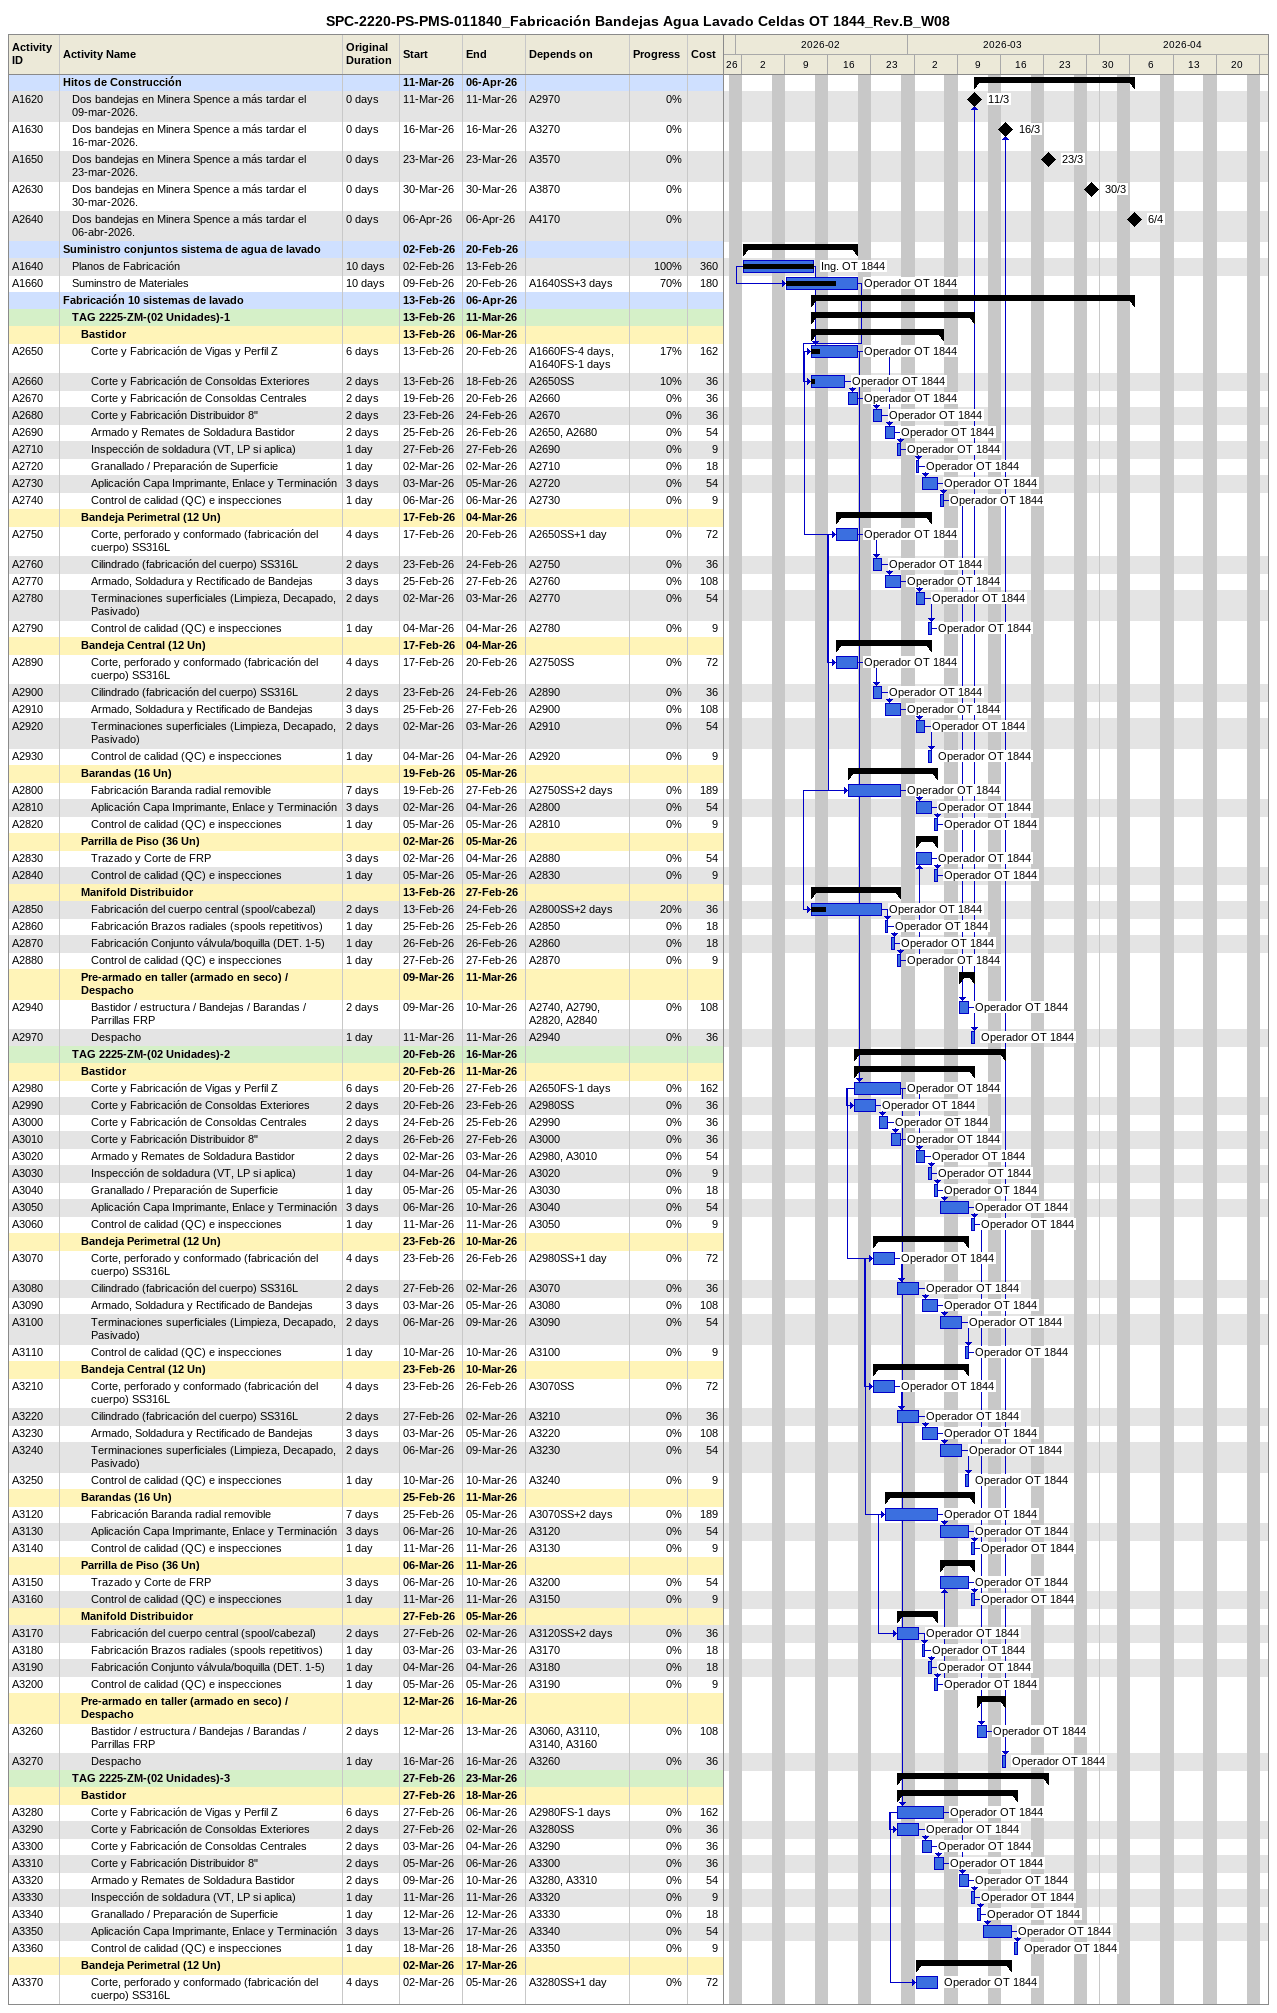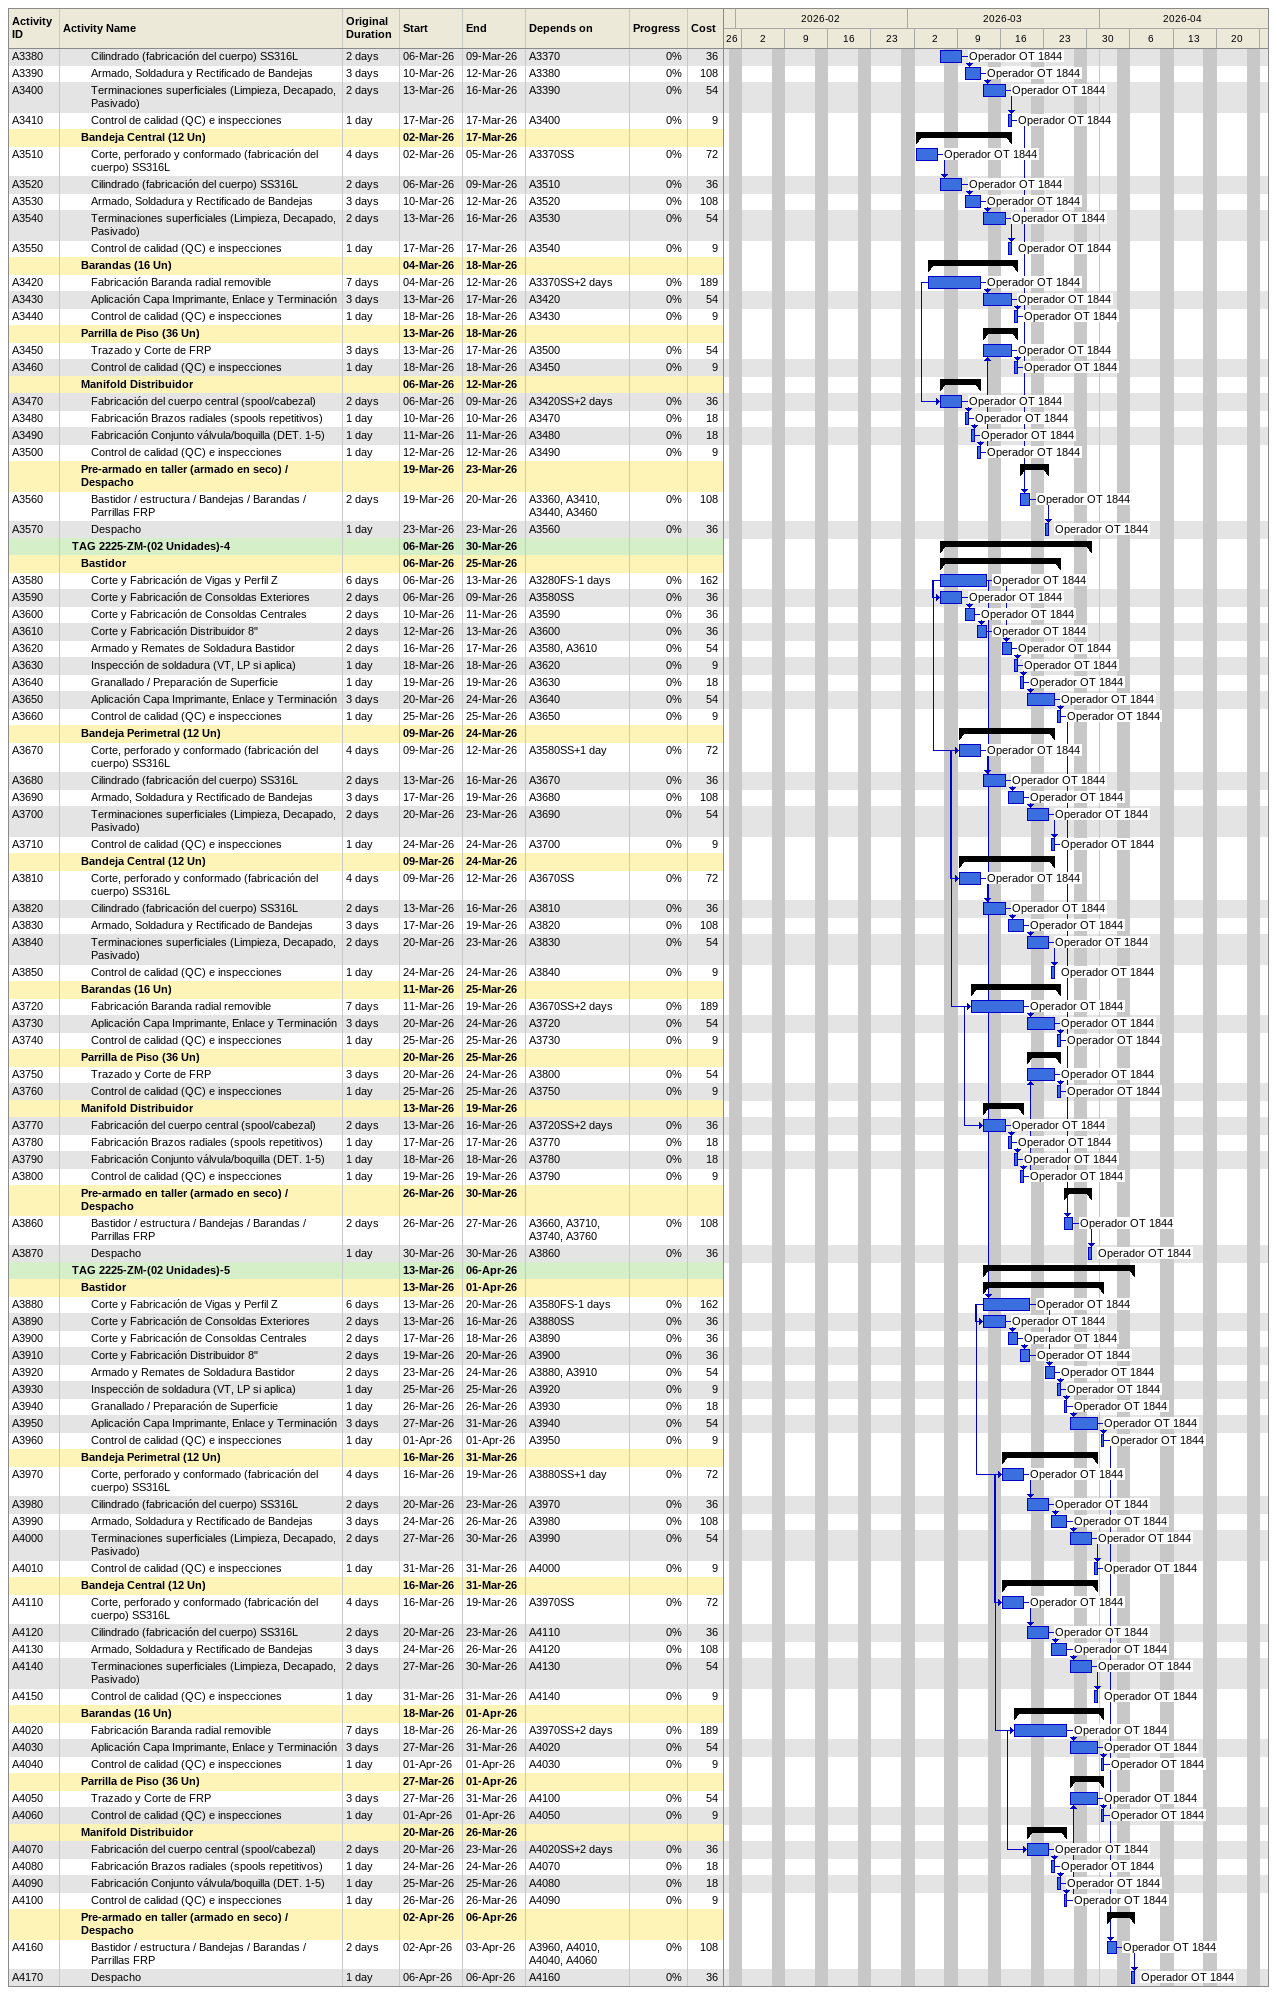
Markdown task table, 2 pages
SPC-2220-PS-PMS-011840_Fabricación Bandejas Agua Lavado Celdas OT 1844_Rev.B_W08

| ID | Level | Task | Original duration | Start | Finish | Predecessors | Resources | % complete | Cost |
|---|---|---|---|---|---|---|---|---|---|
|  | 1 | **Hitos de Construcción** |  | 2026-03-11 | 2026-04-06 |  |  |  |  |
| A1620 | 2 | Dos bandejas en Minera Spence a más tardar el 09-mar-2026. | 0d | 2026-03-11 | 2026-03-11 | A2970 |  | 0 |  |
| A1630 | 2 | Dos bandejas en Minera Spence a más tardar el 16-mar-2026. | 0d | 2026-03-16 | 2026-03-16 | A3270 |  | 0 |  |
| A1650 | 2 | Dos bandejas en Minera Spence a más tardar el 23-mar-2026. | 0d | 2026-03-23 | 2026-03-23 | A3570 |  | 0 |  |
| A2630 | 2 | Dos bandejas en Minera Spence a más tardar el 30-mar-2026. | 0d | 2026-03-30 | 2026-03-30 | A3870 |  | 0 |  |
| A2640 | 2 | Dos bandejas en Minera Spence a más tardar el 06-abr-2026. | 0d | 2026-04-06 | 2026-04-06 | A4170 |  | 0 |  |
|  | 1 | **Suministro conjuntos sistema de agua de lavado** |  | 2026-02-02 | 2026-02-20 |  |  |  |  |
| A1640 | 2 | Planos de Fabricación | 10d | 2026-02-02 | 2026-02-13 |  | Ing. OT 1844 | 100 | 360 |
| A1660 | 2 | Suminstro de Materiales | 10d | 2026-02-09 | 2026-02-20 | A1640SS+3d | Operador OT 1844 | 70 | 180 |
|  | 1 | **Fabricación 10 sistemas de lavado** |  | 2026-02-13 | 2026-04-06 |  |  |  |  |
|  | 2 | **TAG 2225-ZM-(02 Unidades)-1** |  | 2026-02-13 | 2026-03-11 |  |  |  |  |
|  | 3 | **Bastidor** |  | 2026-02-13 | 2026-03-06 |  |  |  |  |
| A2650 | 4 | Corte y Fabricación de Vigas y Perfil Z | 6d | 2026-02-13 | 2026-02-20 | A1660FS-4d, A1640FS-1d | Operador OT 1844 | 17 | 162 |
| A2660 | 4 | Corte y Fabricación de Consoldas Exteriores | 2d | 2026-02-13 | 2026-02-18 | A2650SS | Operador OT 1844 | 10 | 36 |
| A2670 | 4 | Corte y Fabricación de Consoldas Centrales | 2d | 2026-02-19 | 2026-02-20 | A2660 | Operador OT 1844 | 0 | 36 |
| A2680 | 4 | Corte y Fabricación Distribuidor 8" | 2d | 2026-02-23 | 2026-02-24 | A2670 | Operador OT 1844 | 0 | 36 |
| A2690 | 4 | Armado y Remates de Soldadura Bastidor | 2d | 2026-02-25 | 2026-02-26 | A2650, A2680 | Operador OT 1844 | 0 | 54 |
| A2710 | 4 | Inspección de soldadura (VT, LP si aplica) | 1d | 2026-02-27 | 2026-02-27 | A2690 | Operador OT 1844 | 0 | 9 |
| A2720 | 4 | Granallado / Preparación de Superficie | 1d | 2026-03-02 | 2026-03-02 | A2710 | Operador OT 1844 | 0 | 18 |
| A2730 | 4 | Aplicación Capa Imprimante, Enlace y Terminación | 3d | 2026-03-03 | 2026-03-05 | A2720 | Operador OT 1844 | 0 | 54 |
| A2740 | 4 | Control de calidad (QC) e inspecciones | 1d | 2026-03-06 | 2026-03-06 | A2730 | Operador OT 1844 | 0 | 9 |
|  | 3 | **Bandeja Perimetral (12 Un)** |  | 2026-02-17 | 2026-03-04 |  |  |  |  |
| A2750 | 4 | Corte, perforado y conformado (fabricación del cuerpo) SS316L | 4d | 2026-02-17 | 2026-02-20 | A2650SS+1d | Operador OT 1844 | 0 | 72 |
| A2760 | 4 | Cilindrado (fabricación del cuerpo) SS316L | 2d | 2026-02-23 | 2026-02-24 | A2750 | Operador OT 1844 | 0 | 36 |
| A2770 | 4 | Armado, Soldadura y Rectificado de Bandejas | 3d | 2026-02-25 | 2026-02-27 | A2760 | Operador OT 1844 | 0 | 108 |
| A2780 | 4 | Terminaciones superficiales (Limpieza, Decapado, Pasivado) | 2d | 2026-03-02 | 2026-03-03 | A2770 | Operador OT 1844 | 0 | 54 |
| A2790 | 4 | Control de calidad (QC) e inspecciones | 1d | 2026-03-04 | 2026-03-04 | A2780 | Operador OT 1844 | 0 | 9 |
|  | 3 | **Bandeja Central (12 Un)** |  | 2026-02-17 | 2026-03-04 |  |  |  |  |
| A2890 | 4 | Corte, perforado y conformado (fabricación del cuerpo) SS316L | 4d | 2026-02-17 | 2026-02-20 | A2750SS | Operador OT 1844 | 0 | 72 |
| A2900 | 4 | Cilindrado (fabricación del cuerpo) SS316L | 2d | 2026-02-23 | 2026-02-24 | A2890 | Operador OT 1844 | 0 | 36 |
| A2910 | 4 | Armado, Soldadura y Rectificado de Bandejas | 3d | 2026-02-25 | 2026-02-27 | A2900 | Operador OT 1844 | 0 | 108 |
| A2920 | 4 | Terminaciones superficiales (Limpieza, Decapado, Pasivado) | 2d | 2026-03-02 | 2026-03-03 | A2910 | Operador OT 1844 | 0 | 54 |
| A2930 | 4 | Control de calidad (QC) e inspecciones | 1d | 2026-03-04 | 2026-03-04 | A2920 | Operador OT 1844 | 0 | 9 |
|  | 3 | **Barandas (16 Un)** |  | 2026-02-19 | 2026-03-05 |  |  |  |  |
| A2800 | 4 | Fabricación Baranda radial removible | 7d | 2026-02-19 | 2026-02-27 | A2750SS+2d | Operador OT 1844 | 0 | 189 |
| A2810 | 4 | Aplicación Capa Imprimante, Enlace y Terminación | 3d | 2026-03-02 | 2026-03-04 | A2800 | Operador OT 1844 | 0 | 54 |
| A2820 | 4 | Control de calidad (QC) e inspecciones | 1d | 2026-03-05 | 2026-03-05 | A2810 | Operador OT 1844 | 0 | 9 |
|  | 3 | **Parrilla de Piso (36 Un)** |  | 2026-03-02 | 2026-03-05 |  |  |  |  |
| A2830 | 4 | Trazado y Corte de FRP | 3d | 2026-03-02 | 2026-03-04 | A2880 | Operador OT 1844 | 0 | 54 |
| A2840 | 4 | Control de calidad (QC) e inspecciones | 1d | 2026-03-05 | 2026-03-05 | A2830 | Operador OT 1844 | 0 | 9 |
|  | 3 | **Manifold Distribuidor** |  | 2026-02-13 | 2026-02-27 |  |  |  |  |
| A2850 | 4 | Fabricación del cuerpo central (spool/cabezal) | 2d | 2026-02-13 | 2026-02-24 | A2800SS+2d | Operador OT 1844 | 20 | 36 |
| A2860 | 4 | Fabricación Brazos radiales (spools repetitivos) | 1d | 2026-02-25 | 2026-02-25 | A2850 | Operador OT 1844 | 0 | 18 |
| A2870 | 4 | Fabricación Conjunto válvula/boquilla (DET. 1-5) | 1d | 2026-02-26 | 2026-02-26 | A2860 | Operador OT 1844 | 0 | 18 |
| A2880 | 4 | Control de calidad (QC) e inspecciones | 1d | 2026-02-27 | 2026-02-27 | A2870 | Operador OT 1844 | 0 | 9 |
|  | 3 | **Pre-armado en taller (armado en seco) / Despacho** |  | 2026-03-09 | 2026-03-11 |  |  |  |  |
| A2940 | 4 | Bastidor / estructura / Bandejas / Barandas / Parrillas FRP | 2d | 2026-03-09 | 2026-03-10 | A2740, A2790, A2820, A2840 | Operador OT 1844 | 0 | 108 |
| A2970 | 4 | Despacho | 1d | 2026-03-11 | 2026-03-11 | A2940 | Operador OT 1844 | 0 | 36 |
|  | 2 | **TAG 2225-ZM-(02 Unidades)-2** |  | 2026-02-20 | 2026-03-16 |  |  |  |  |
|  | 3 | **Bastidor** |  | 2026-02-20 | 2026-03-11 |  |  |  |  |
| A2980 | 4 | Corte y Fabricación de Vigas y Perfil Z | 6d | 2026-02-20 | 2026-02-27 | A2650FS-1d | Operador OT 1844 | 0 | 162 |
| A2990 | 4 | Corte y Fabricación de Consoldas Exteriores | 2d | 2026-02-20 | 2026-02-23 | A2980SS | Operador OT 1844 | 0 | 36 |
| A3000 | 4 | Corte y Fabricación de Consoldas Centrales | 2d | 2026-02-24 | 2026-02-25 | A2990 | Operador OT 1844 | 0 | 36 |
| A3010 | 4 | Corte y Fabricación Distribuidor 8" | 2d | 2026-02-26 | 2026-02-27 | A3000 | Operador OT 1844 | 0 | 36 |
| A3020 | 4 | Armado y Remates de Soldadura Bastidor | 2d | 2026-03-02 | 2026-03-03 | A2980, A3010 | Operador OT 1844 | 0 | 54 |
| A3030 | 4 | Inspección de soldadura (VT, LP si aplica) | 1d | 2026-03-04 | 2026-03-04 | A3020 | Operador OT 1844 | 0 | 9 |
| A3040 | 4 | Granallado / Preparación de Superficie | 1d | 2026-03-05 | 2026-03-05 | A3030 | Operador OT 1844 | 0 | 18 |
| A3050 | 4 | Aplicación Capa Imprimante, Enlace y Terminación | 3d | 2026-03-06 | 2026-03-10 | A3040 | Operador OT 1844 | 0 | 54 |
| A3060 | 4 | Control de calidad (QC) e inspecciones | 1d | 2026-03-11 | 2026-03-11 | A3050 | Operador OT 1844 | 0 | 9 |
|  | 3 | **Bandeja Perimetral (12 Un)** |  | 2026-02-23 | 2026-03-10 |  |  |  |  |
| A3070 | 4 | Corte, perforado y conformado (fabricación del cuerpo) SS316L | 4d | 2026-02-23 | 2026-02-26 | A2980SS+1d | Operador OT 1844 | 0 | 72 |
| A3080 | 4 | Cilindrado (fabricación del cuerpo) SS316L | 2d | 2026-02-27 | 2026-03-02 | A3070 | Operador OT 1844 | 0 | 36 |
| A3090 | 4 | Armado, Soldadura y Rectificado de Bandejas | 3d | 2026-03-03 | 2026-03-05 | A3080 | Operador OT 1844 | 0 | 108 |
| A3100 | 4 | Terminaciones superficiales (Limpieza, Decapado, Pasivado) | 2d | 2026-03-06 | 2026-03-09 | A3090 | Operador OT 1844 | 0 | 54 |
| A3110 | 4 | Control de calidad (QC) e inspecciones | 1d | 2026-03-10 | 2026-03-10 | A3100 | Operador OT 1844 | 0 | 9 |
|  | 3 | **Bandeja Central (12 Un)** |  | 2026-02-23 | 2026-03-10 |  |  |  |  |
| A3210 | 4 | Corte, perforado y conformado (fabricación del cuerpo) SS316L | 4d | 2026-02-23 | 2026-02-26 | A3070SS | Operador OT 1844 | 0 | 72 |
| A3220 | 4 | Cilindrado (fabricación del cuerpo) SS316L | 2d | 2026-02-27 | 2026-03-02 | A3210 | Operador OT 1844 | 0 | 36 |
| A3230 | 4 | Armado, Soldadura y Rectificado de Bandejas | 3d | 2026-03-03 | 2026-03-05 | A3220 | Operador OT 1844 | 0 | 108 |
| A3240 | 4 | Terminaciones superficiales (Limpieza, Decapado, Pasivado) | 2d | 2026-03-06 | 2026-03-09 | A3230 | Operador OT 1844 | 0 | 54 |
| A3250 | 4 | Control de calidad (QC) e inspecciones | 1d | 2026-03-10 | 2026-03-10 | A3240 | Operador OT 1844 | 0 | 9 |
|  | 3 | **Barandas (16 Un)** |  | 2026-02-25 | 2026-03-11 |  |  |  |  |
| A3120 | 4 | Fabricación Baranda radial removible | 7d | 2026-02-25 | 2026-03-05 | A3070SS+2d | Operador OT 1844 | 0 | 189 |
| A3130 | 4 | Aplicación Capa Imprimante, Enlace y Terminación | 3d | 2026-03-06 | 2026-03-10 | A3120 | Operador OT 1844 | 0 | 54 |
| A3140 | 4 | Control de calidad (QC) e inspecciones | 1d | 2026-03-11 | 2026-03-11 | A3130 | Operador OT 1844 | 0 | 9 |
|  | 3 | **Parrilla de Piso (36 Un)** |  | 2026-03-06 | 2026-03-11 |  |  |  |  |
| A3150 | 4 | Trazado y Corte de FRP | 3d | 2026-03-06 | 2026-03-10 | A3200 | Operador OT 1844 | 0 | 54 |
| A3160 | 4 | Control de calidad (QC) e inspecciones | 1d | 2026-03-11 | 2026-03-11 | A3150 | Operador OT 1844 | 0 | 9 |
|  | 3 | **Manifold Distribuidor** |  | 2026-02-27 | 2026-03-05 |  |  |  |  |
| A3170 | 4 | Fabricación del cuerpo central (spool/cabezal) | 2d | 2026-02-27 | 2026-03-02 | A3120SS+2d | Operador OT 1844 | 0 | 36 |
| A3180 | 4 | Fabricación Brazos radiales (spools repetitivos) | 1d | 2026-03-03 | 2026-03-03 | A3170 | Operador OT 1844 | 0 | 18 |
| A3190 | 4 | Fabricación Conjunto válvula/boquilla (DET. 1-5) | 1d | 2026-03-04 | 2026-03-04 | A3180 | Operador OT 1844 | 0 | 18 |
| A3200 | 4 | Control de calidad (QC) e inspecciones | 1d | 2026-03-05 | 2026-03-05 | A3190 | Operador OT 1844 | 0 | 9 |
|  | 3 | **Pre-armado en taller (armado en seco) / Despacho** |  | 2026-03-12 | 2026-03-16 |  |  |  |  |
| A3260 | 4 | Bastidor / estructura / Bandejas / Barandas / Parrillas FRP | 2d | 2026-03-12 | 2026-03-13 | A3060, A3110, A3140, A3160 | Operador OT 1844 | 0 | 108 |
| A3270 | 4 | Despacho | 1d | 2026-03-16 | 2026-03-16 | A3260 | Operador OT 1844 | 0 | 36 |
|  | 2 | **TAG 2225-ZM-(02 Unidades)-3** |  | 2026-02-27 | 2026-03-23 |  |  |  |  |
|  | 3 | **Bastidor** |  | 2026-02-27 | 2026-03-18 |  |  |  |  |
| A3280 | 4 | Corte y Fabricación de Vigas y Perfil Z | 6d | 2026-02-27 | 2026-03-06 | A2980FS-1d | Operador OT 1844 | 0 | 162 |
| A3290 | 4 | Corte y Fabricación de Consoldas Exteriores | 2d | 2026-02-27 | 2026-03-02 | A3280SS | Operador OT 1844 | 0 | 36 |
| A3300 | 4 | Corte y Fabricación de Consoldas Centrales | 2d | 2026-03-03 | 2026-03-04 | A3290 | Operador OT 1844 | 0 | 36 |
| A3310 | 4 | Corte y Fabricación Distribuidor 8" | 2d | 2026-03-05 | 2026-03-06 | A3300 | Operador OT 1844 | 0 | 36 |
| A3320 | 4 | Armado y Remates de Soldadura Bastidor | 2d | 2026-03-09 | 2026-03-10 | A3280, A3310 | Operador OT 1844 | 0 | 54 |
| A3330 | 4 | Inspección de soldadura (VT, LP si aplica) | 1d | 2026-03-11 | 2026-03-11 | A3320 | Operador OT 1844 | 0 | 9 |
| A3340 | 4 | Granallado / Preparación de Superficie | 1d | 2026-03-12 | 2026-03-12 | A3330 | Operador OT 1844 | 0 | 18 |
| A3350 | 4 | Aplicación Capa Imprimante, Enlace y Terminación | 3d | 2026-03-13 | 2026-03-17 | A3340 | Operador OT 1844 | 0 | 54 |
| A3360 | 4 | Control de calidad (QC) e inspecciones | 1d | 2026-03-18 | 2026-03-18 | A3350 | Operador OT 1844 | 0 | 9 |
|  | 3 | **Bandeja Perimetral (12 Un)** |  | 2026-03-02 | 2026-03-17 |  |  |  |  |
| A3370 | 4 | Corte, perforado y conformado (fabricación del cuerpo) SS316L | 4d | 2026-03-02 | 2026-03-05 | A3280SS+1d | Operador OT 1844 | 0 | 72 |
| A3380 | 4 | Cilindrado (fabricación del cuerpo) SS316L | 2d | 2026-03-06 | 2026-03-09 | A3370 | Operador OT 1844 | 0 | 36 |
| A3390 | 4 | Armado, Soldadura y Rectificado de Bandejas | 3d | 2026-03-10 | 2026-03-12 | A3380 | Operador OT 1844 | 0 | 108 |
| A3400 | 4 | Terminaciones superficiales (Limpieza, Decapado, Pasivado) | 2d | 2026-03-13 | 2026-03-16 | A3390 | Operador OT 1844 | 0 | 54 |
| A3410 | 4 | Control de calidad (QC) e inspecciones | 1d | 2026-03-17 | 2026-03-17 | A3400 | Operador OT 1844 | 0 | 9 |
|  | 3 | **Bandeja Central (12 Un)** |  | 2026-03-02 | 2026-03-17 |  |  |  |  |
| A3510 | 4 | Corte, perforado y conformado (fabricación del cuerpo) SS316L | 4d | 2026-03-02 | 2026-03-05 | A3370SS | Operador OT 1844 | 0 | 72 |
| A3520 | 4 | Cilindrado (fabricación del cuerpo) SS316L | 2d | 2026-03-06 | 2026-03-09 | A3510 | Operador OT 1844 | 0 | 36 |
| A3530 | 4 | Armado, Soldadura y Rectificado de Bandejas | 3d | 2026-03-10 | 2026-03-12 | A3520 | Operador OT 1844 | 0 | 108 |
| A3540 | 4 | Terminaciones superficiales (Limpieza, Decapado, Pasivado) | 2d | 2026-03-13 | 2026-03-16 | A3530 | Operador OT 1844 | 0 | 54 |
| A3550 | 4 | Control de calidad (QC) e inspecciones | 1d | 2026-03-17 | 2026-03-17 | A3540 | Operador OT 1844 | 0 | 9 |
|  | 3 | **Barandas (16 Un)** |  | 2026-03-04 | 2026-03-18 |  |  |  |  |
| A3420 | 4 | Fabricación Baranda radial removible | 7d | 2026-03-04 | 2026-03-12 | A3370SS+2d | Operador OT 1844 | 0 | 189 |
| A3430 | 4 | Aplicación Capa Imprimante, Enlace y Terminación | 3d | 2026-03-13 | 2026-03-17 | A3420 | Operador OT 1844 | 0 | 54 |
| A3440 | 4 | Control de calidad (QC) e inspecciones | 1d | 2026-03-18 | 2026-03-18 | A3430 | Operador OT 1844 | 0 | 9 |
|  | 3 | **Parrilla de Piso (36 Un)** |  | 2026-03-13 | 2026-03-18 |  |  |  |  |
| A3450 | 4 | Trazado y Corte de FRP | 3d | 2026-03-13 | 2026-03-17 | A3500 | Operador OT 1844 | 0 | 54 |
| A3460 | 4 | Control de calidad (QC) e inspecciones | 1d | 2026-03-18 | 2026-03-18 | A3450 | Operador OT 1844 | 0 | 9 |
|  | 3 | **Manifold Distribuidor** |  | 2026-03-06 | 2026-03-12 |  |  |  |  |
| A3470 | 4 | Fabricación del cuerpo central (spool/cabezal) | 2d | 2026-03-06 | 2026-03-09 | A3420SS+2d | Operador OT 1844 | 0 | 36 |
| A3480 | 4 | Fabricación Brazos radiales (spools repetitivos) | 1d | 2026-03-10 | 2026-03-10 | A3470 | Operador OT 1844 | 0 | 18 |
| A3490 | 4 | Fabricación Conjunto válvula/boquilla (DET. 1-5) | 1d | 2026-03-11 | 2026-03-11 | A3480 | Operador OT 1844 | 0 | 18 |
| A3500 | 4 | Control de calidad (QC) e inspecciones | 1d | 2026-03-12 | 2026-03-12 | A3490 | Operador OT 1844 | 0 | 9 |
|  | 3 | **Pre-armado en taller (armado en seco) / Despacho** |  | 2026-03-19 | 2026-03-23 |  |  |  |  |
| A3560 | 4 | Bastidor / estructura / Bandejas / Barandas / Parrillas FRP | 2d | 2026-03-19 | 2026-03-20 | A3360, A3410, A3440, A3460 | Operador OT 1844 | 0 | 108 |
| A3570 | 4 | Despacho | 1d | 2026-03-23 | 2026-03-23 | A3560 | Operador OT 1844 | 0 | 36 |
|  | 2 | **TAG 2225-ZM-(02 Unidades)-4** |  | 2026-03-06 | 2026-03-30 |  |  |  |  |
|  | 3 | **Bastidor** |  | 2026-03-06 | 2026-03-25 |  |  |  |  |
| A3580 | 4 | Corte y Fabricación de Vigas y Perfil Z | 6d | 2026-03-06 | 2026-03-13 | A3280FS-1d | Operador OT 1844 | 0 | 162 |
| A3590 | 4 | Corte y Fabricación de Consoldas Exteriores | 2d | 2026-03-06 | 2026-03-09 | A3580SS | Operador OT 1844 | 0 | 36 |
| A3600 | 4 | Corte y Fabricación de Consoldas Centrales | 2d | 2026-03-10 | 2026-03-11 | A3590 | Operador OT 1844 | 0 | 36 |
| A3610 | 4 | Corte y Fabricación Distribuidor 8" | 2d | 2026-03-12 | 2026-03-13 | A3600 | Operador OT 1844 | 0 | 36 |
| A3620 | 4 | Armado y Remates de Soldadura Bastidor | 2d | 2026-03-16 | 2026-03-17 | A3580, A3610 | Operador OT 1844 | 0 | 54 |
| A3630 | 4 | Inspección de soldadura (VT, LP si aplica) | 1d | 2026-03-18 | 2026-03-18 | A3620 | Operador OT 1844 | 0 | 9 |
| A3640 | 4 | Granallado / Preparación de Superficie | 1d | 2026-03-19 | 2026-03-19 | A3630 | Operador OT 1844 | 0 | 18 |
| A3650 | 4 | Aplicación Capa Imprimante, Enlace y Terminación | 3d | 2026-03-20 | 2026-03-24 | A3640 | Operador OT 1844 | 0 | 54 |
| A3660 | 4 | Control de calidad (QC) e inspecciones | 1d | 2026-03-25 | 2026-03-25 | A3650 | Operador OT 1844 | 0 | 9 |
|  | 3 | **Bandeja Perimetral (12 Un)** |  | 2026-03-09 | 2026-03-24 |  |  |  |  |
| A3670 | 4 | Corte, perforado y conformado (fabricación del cuerpo) SS316L | 4d | 2026-03-09 | 2026-03-12 | A3580SS+1d | Operador OT 1844 | 0 | 72 |
| A3680 | 4 | Cilindrado (fabricación del cuerpo) SS316L | 2d | 2026-03-13 | 2026-03-16 | A3670 | Operador OT 1844 | 0 | 36 |
| A3690 | 4 | Armado, Soldadura y Rectificado de Bandejas | 3d | 2026-03-17 | 2026-03-19 | A3680 | Operador OT 1844 | 0 | 108 |
| A3700 | 4 | Terminaciones superficiales (Limpieza, Decapado, Pasivado) | 2d | 2026-03-20 | 2026-03-23 | A3690 | Operador OT 1844 | 0 | 54 |
| A3710 | 4 | Control de calidad (QC) e inspecciones | 1d | 2026-03-24 | 2026-03-24 | A3700 | Operador OT 1844 | 0 | 9 |
|  | 3 | **Bandeja Central (12 Un)** |  | 2026-03-09 | 2026-03-24 |  |  |  |  |
| A3810 | 4 | Corte, perforado y conformado (fabricación del cuerpo) SS316L | 4d | 2026-03-09 | 2026-03-12 | A3670SS | Operador OT 1844 | 0 | 72 |
| A3820 | 4 | Cilindrado (fabricación del cuerpo) SS316L | 2d | 2026-03-13 | 2026-03-16 | A3810 | Operador OT 1844 | 0 | 36 |
| A3830 | 4 | Armado, Soldadura y Rectificado de Bandejas | 3d | 2026-03-17 | 2026-03-19 | A3820 | Operador OT 1844 | 0 | 108 |
| A3840 | 4 | Terminaciones superficiales (Limpieza, Decapado, Pasivado) | 2d | 2026-03-20 | 2026-03-23 | A3830 | Operador OT 1844 | 0 | 54 |
| A3850 | 4 | Control de calidad (QC) e inspecciones | 1d | 2026-03-24 | 2026-03-24 | A3840 | Operador OT 1844 | 0 | 9 |
|  | 3 | **Barandas (16 Un)** |  | 2026-03-11 | 2026-03-25 |  |  |  |  |
| A3720 | 4 | Fabricación Baranda radial removible | 7d | 2026-03-11 | 2026-03-19 | A3670SS+2d | Operador OT 1844 | 0 | 189 |
| A3730 | 4 | Aplicación Capa Imprimante, Enlace y Terminación | 3d | 2026-03-20 | 2026-03-24 | A3720 | Operador OT 1844 | 0 | 54 |
| A3740 | 4 | Control de calidad (QC) e inspecciones | 1d | 2026-03-25 | 2026-03-25 | A3730 | Operador OT 1844 | 0 | 9 |
|  | 3 | **Parrilla de Piso (36 Un)** |  | 2026-03-20 | 2026-03-25 |  |  |  |  |
| A3750 | 4 | Trazado y Corte de FRP | 3d | 2026-03-20 | 2026-03-24 | A3800 | Operador OT 1844 | 0 | 54 |
| A3760 | 4 | Control de calidad (QC) e inspecciones | 1d | 2026-03-25 | 2026-03-25 | A3750 | Operador OT 1844 | 0 | 9 |
|  | 3 | **Manifold Distribuidor** |  | 2026-03-13 | 2026-03-19 |  |  |  |  |
| A3770 | 4 | Fabricación del cuerpo central (spool/cabezal) | 2d | 2026-03-13 | 2026-03-16 | A3720SS+2d | Operador OT 1844 | 0 | 36 |
| A3780 | 4 | Fabricación Brazos radiales (spools repetitivos) | 1d | 2026-03-17 | 2026-03-17 | A3770 | Operador OT 1844 | 0 | 18 |
| A3790 | 4 | Fabricación Conjunto válvula/boquilla (DET. 1-5) | 1d | 2026-03-18 | 2026-03-18 | A3780 | Operador OT 1844 | 0 | 18 |
| A3800 | 4 | Control de calidad (QC) e inspecciones | 1d | 2026-03-19 | 2026-03-19 | A3790 | Operador OT 1844 | 0 | 9 |
|  | 3 | **Pre-armado en taller (armado en seco) / Despacho** |  | 2026-03-26 | 2026-03-30 |  |  |  |  |
| A3860 | 4 | Bastidor / estructura / Bandejas / Barandas / Parrillas FRP | 2d | 2026-03-26 | 2026-03-27 | A3660, A3710, A3740, A3760 | Operador OT 1844 | 0 | 108 |
| A3870 | 4 | Despacho | 1d | 2026-03-30 | 2026-03-30 | A3860 | Operador OT 1844 | 0 | 36 |
|  | 2 | **TAG 2225-ZM-(02 Unidades)-5** |  | 2026-03-13 | 2026-04-06 |  |  |  |  |
|  | 3 | **Bastidor** |  | 2026-03-13 | 2026-04-01 |  |  |  |  |
| A3880 | 4 | Corte y Fabricación de Vigas y Perfil Z | 6d | 2026-03-13 | 2026-03-20 | A3580FS-1d | Operador OT 1844 | 0 | 162 |
| A3890 | 4 | Corte y Fabricación de Consoldas Exteriores | 2d | 2026-03-13 | 2026-03-16 | A3880SS | Operador OT 1844 | 0 | 36 |
| A3900 | 4 | Corte y Fabricación de Consoldas Centrales | 2d | 2026-03-17 | 2026-03-18 | A3890 | Operador OT 1844 | 0 | 36 |
| A3910 | 4 | Corte y Fabricación Distribuidor 8" | 2d | 2026-03-19 | 2026-03-20 | A3900 | Operador OT 1844 | 0 | 36 |
| A3920 | 4 | Armado y Remates de Soldadura Bastidor | 2d | 2026-03-23 | 2026-03-24 | A3880, A3910 | Operador OT 1844 | 0 | 54 |
| A3930 | 4 | Inspección de soldadura (VT, LP si aplica) | 1d | 2026-03-25 | 2026-03-25 | A3920 | Operador OT 1844 | 0 | 9 |
| A3940 | 4 | Granallado / Preparación de Superficie | 1d | 2026-03-26 | 2026-03-26 | A3930 | Operador OT 1844 | 0 | 18 |
| A3950 | 4 | Aplicación Capa Imprimante, Enlace y Terminación | 3d | 2026-03-27 | 2026-03-31 | A3940 | Operador OT 1844 | 0 | 54 |
| A3960 | 4 | Control de calidad (QC) e inspecciones | 1d | 2026-04-01 | 2026-04-01 | A3950 | Operador OT 1844 | 0 | 9 |
|  | 3 | **Bandeja Perimetral (12 Un)** |  | 2026-03-16 | 2026-03-31 |  |  |  |  |
| A3970 | 4 | Corte, perforado y conformado (fabricación del cuerpo) SS316L | 4d | 2026-03-16 | 2026-03-19 | A3880SS+1d | Operador OT 1844 | 0 | 72 |
| A3980 | 4 | Cilindrado (fabricación del cuerpo) SS316L | 2d | 2026-03-20 | 2026-03-23 | A3970 | Operador OT 1844 | 0 | 36 |
| A3990 | 4 | Armado, Soldadura y Rectificado de Bandejas | 3d | 2026-03-24 | 2026-03-26 | A3980 | Operador OT 1844 | 0 | 108 |
| A4000 | 4 | Terminaciones superficiales (Limpieza, Decapado, Pasivado) | 2d | 2026-03-27 | 2026-03-30 | A3990 | Operador OT 1844 | 0 | 54 |
| A4010 | 4 | Control de calidad (QC) e inspecciones | 1d | 2026-03-31 | 2026-03-31 | A4000 | Operador OT 1844 | 0 | 9 |
|  | 3 | **Bandeja Central (12 Un)** |  | 2026-03-16 | 2026-03-31 |  |  |  |  |
| A4110 | 4 | Corte, perforado y conformado (fabricación del cuerpo) SS316L | 4d | 2026-03-16 | 2026-03-19 | A3970SS | Operador OT 1844 | 0 | 72 |
| A4120 | 4 | Cilindrado (fabricación del cuerpo) SS316L | 2d | 2026-03-20 | 2026-03-23 | A4110 | Operador OT 1844 | 0 | 36 |
| A4130 | 4 | Armado, Soldadura y Rectificado de Bandejas | 3d | 2026-03-24 | 2026-03-26 | A4120 | Operador OT 1844 | 0 | 108 |
| A4140 | 4 | Terminaciones superficiales (Limpieza, Decapado, Pasivado) | 2d | 2026-03-27 | 2026-03-30 | A4130 | Operador OT 1844 | 0 | 54 |
| A4150 | 4 | Control de calidad (QC) e inspecciones | 1d | 2026-03-31 | 2026-03-31 | A4140 | Operador OT 1844 | 0 | 9 |
|  | 3 | **Barandas (16 Un)** |  | 2026-03-18 | 2026-04-01 |  |  |  |  |
| A4020 | 4 | Fabricación Baranda radial removible | 7d | 2026-03-18 | 2026-03-26 | A3970SS+2d | Operador OT 1844 | 0 | 189 |
| A4030 | 4 | Aplicación Capa Imprimante, Enlace y Terminación | 3d | 2026-03-27 | 2026-03-31 | A4020 | Operador OT 1844 | 0 | 54 |
| A4040 | 4 | Control de calidad (QC) e inspecciones | 1d | 2026-04-01 | 2026-04-01 | A4030 | Operador OT 1844 | 0 | 9 |
|  | 3 | **Parrilla de Piso (36 Un)** |  | 2026-03-27 | 2026-04-01 |  |  |  |  |
| A4050 | 4 | Trazado y Corte de FRP | 3d | 2026-03-27 | 2026-03-31 | A4100 | Operador OT 1844 | 0 | 54 |
| A4060 | 4 | Control de calidad (QC) e inspecciones | 1d | 2026-04-01 | 2026-04-01 | A4050 | Operador OT 1844 | 0 | 9 |
|  | 3 | **Manifold Distribuidor** |  | 2026-03-20 | 2026-03-26 |  |  |  |  |
| A4070 | 4 | Fabricación del cuerpo central (spool/cabezal) | 2d | 2026-03-20 | 2026-03-23 | A4020SS+2d | Operador OT 1844 | 0 | 36 |
| A4080 | 4 | Fabricación Brazos radiales (spools repetitivos) | 1d | 2026-03-24 | 2026-03-24 | A4070 | Operador OT 1844 | 0 | 18 |
| A4090 | 4 | Fabricación Conjunto válvula/boquilla (DET. 1-5) | 1d | 2026-03-25 | 2026-03-25 | A4080 | Operador OT 1844 | 0 | 18 |
| A4100 | 4 | Control de calidad (QC) e inspecciones | 1d | 2026-03-26 | 2026-03-26 | A4090 | Operador OT 1844 | 0 | 9 |
|  | 3 | **Pre-armado en taller (armado en seco) / Despacho** |  | 2026-04-02 | 2026-04-06 |  |  |  |  |
| A4160 | 4 | Bastidor / estructura / Bandejas / Barandas / Parrillas FRP | 2d | 2026-04-02 | 2026-04-03 | A3960, A4010, A4040, A4060 | Operador OT 1844 | 0 | 108 |
| A4170 | 4 | Despacho | 1d | 2026-04-06 | 2026-04-06 | A4160 | Operador OT 1844 | 0 | 36 |
